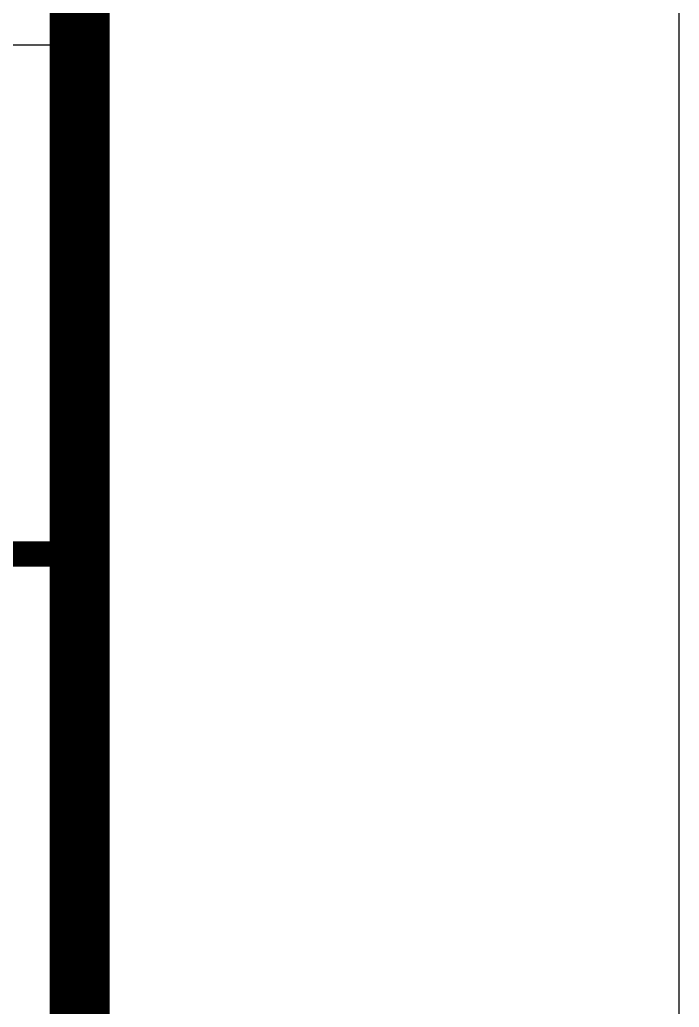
# Model space of a CAD drawing. Extents: x 32177600 to 32582346, y -189249 to 154687.
# Drawn here: x 32324000 to 32326200, y 4074 to 7370 of the extents above; entities that cross this region are included whole.
import ezdxf

# ---------------------------------------------------------------- set-up
doc = ezdxf.new("R2010")
doc.units = 0
doc.header["$LTSCALE"] = 1000
doc.header["$MEASUREMENT"] = 0
doc.layers.get('0').update_dxf_attribs({"linetype": 'CONTINUOUS'})
doc.layers.add('PUB_TITLE', color=4, linetype='CONTINUOUS')

# ---------------------------------------------------------------- blocks, each defined once
blk = doc.blocks.new('tk')
at = {"layer": 'PUB_TITLE'}
for p, q in [((31008732.1, -82066.2), (31014342.1, -82066.2)), ((31008732.1, -82916.2), (31014342.1, -82916.2))]:
    blk.add_line(p, q, dxfattribs=at)
at = {"layer": 'PUB_TITLE', "lineweight": 40, "const_width": 42.5}
blk.add_lwpolyline([(31008732.1, -82916.2), (31014342.1, -82916.2)], dxfattribs=at)

msp = doc.modelspace()

# ---------------------------------------------------------------- linework, layer by layer
at = {"layer": 'PUB_TITLE', "elevation": 0}
msp.add_lwpolyline([(32177600.3, -15958.1), (32326200.3, -15958.1), (32326200.3, 68041.9), (32177600.3, 68041.9)], close=True, dxfattribs=at)
at = {"layer": 'PUB_TITLE', "const_width": 200, "elevation": 0}
msp.add_lwpolyline([(32182600.3, -13958.1), (32324200.3, -13958.1), (32324200.3, 66041.9), (32182600.3, 66041.9)], close=True, dxfattribs=at)

# ---------------------------------------------------------------- block references
at = {"xscale": 2, "yscale": 2, "zscale": 2}
msp.add_blockref('tk', (-29704483.9, 171418.8, 0), dxfattribs=at)
msp.add_blockref('tk', (-29704483.9, 171418.8, 0), dxfattribs=at)

doc.saveas('drawing.dxf')
